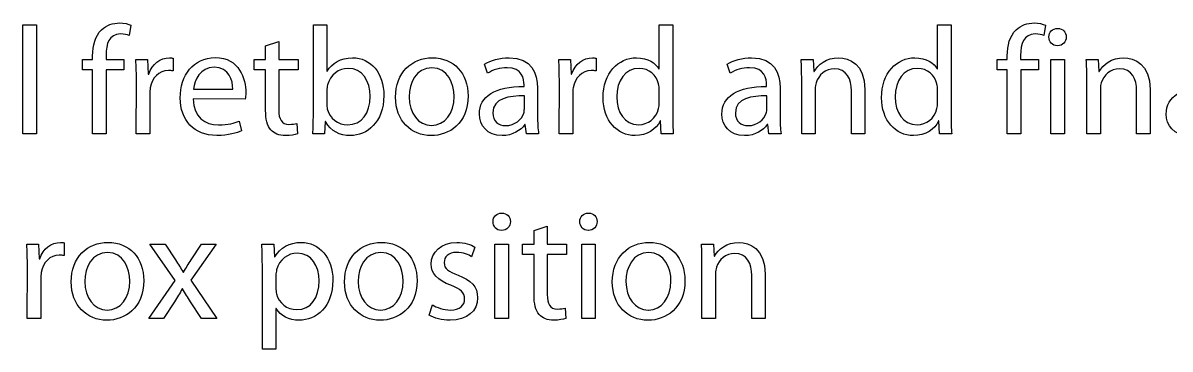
# Model space of a CAD drawing. Extents: x 14 to 1178, y 12 to 836.
# Drawn here: x 540.65 to 572.28, y 764.17 to 773.14 of the extents above; entities that cross this region are included whole.
import ezdxf

# ---------------------------------------------------------------- set-up
doc = ezdxf.new("R2010")
doc.units = 0
doc.layers.add('Gibson-Explorer-00-1958', color=7, linetype='CONTINUOUS')

msp = doc.modelspace()

# ---------------------------------------------------------------- linework, layer by layer
at = {"layer": 'Gibson-Explorer-00-1958', "color": 7}
for points in [[(540.652251, 773.097514), (541.024855, 773.097514), (541.024855, 770.091847), (540.652251, 770.091847), (540.652251, 773.097514)], [(568.990924, 770.091847), (568.990924, 772.140816), (569.363528, 772.140816), (569.363528, 770.091847), (568.990924, 770.091847)], [(553.665764, 765.011883), (553.665764, 767.060851), (554.038333, 767.060851), (554.038333, 765.011883), (553.665764, 765.011883)], [(556.057527, 765.011883), (556.057527, 767.060851), (556.430096, 767.060851), (556.430096, 765.011883), (556.057527, 765.011883)]]:
    msp.add_lwpolyline(points, close=True, dxfattribs=at)
for points in [[(543.628319, 773.084779), (543.581788, 772.796947)], [(548.657978, 773.097514), (549.030547, 773.097514), (549.030547, 771.81492), (549.039013, 771.81492)], [(548.658013, 770.621014), (548.658013, 773.097514), (548.657978, 773.097514)], [(558.183436, 771.878314), (558.191903, 771.878314), (558.191903, 773.097514), (558.564472, 773.097514), (558.56433, 773.097514)], [(558.56433, 773.097514), (558.56433, 770.621014)], [(565.858469, 771.878314), (565.866936, 771.878314), (565.866936, 773.097514), (566.23954, 773.097514), (566.239328, 773.097514)], [(566.239328, 773.097514), (566.239328, 770.621014)], [(568.842793, 773.084779), (568.796262, 772.796947)], [(547.341658, 770.739583), (547.341658, 771.857183), (547.024017, 771.857183), (547.024017, 772.140887), (547.341658, 772.140887), (547.341658, 772.517618), (547.705654, 772.631989), (547.705584, 772.631918)], [(547.705584, 772.631918), (547.705584, 772.140816), (548.239054, 772.140816), (548.239054, 771.857112), (547.705584, 771.857112), (547.705584, 770.752283)], [(542.942555, 772.250883), (542.942555, 772.140816), (543.437784, 772.140816), (543.437784, 771.857112), (542.946682, 771.857112), (542.946682, 770.091847), (542.57429, 770.091847), (542.57429, 770.091847)], [(568.157028, 772.250883), (568.157028, 772.140816), (568.652258, 772.140816), (568.652258, 771.857112), (568.161156, 771.857112), (568.161156, 770.091847), (567.788764, 770.091847), (567.788764, 770.091847)], [(569.172993, 772.517547), (569.16876, 772.517547), (569.168689, 772.517547)], [(542.57429, 770.091847), (542.57429, 771.857112), (542.290586, 771.857112), (542.290586, 772.140816), (542.57429, 772.140816), (542.57429, 772.238147)], [(543.763821, 772.140816), (544.089929, 772.140816), (544.106863, 771.738614), (544.119563, 771.738614)], [(544.792592, 772.174612), (544.792592, 771.827338)], [(553.462599, 771.759781), (553.378039, 772.009547)], [(555.422703, 772.140816), (555.748776, 772.140816), (555.765709, 771.738614), (555.778409, 771.738614)], [(556.451403, 772.174612), (556.451403, 771.827338)], [(560.147491, 771.759781), (560.06293, 772.009547)], [(562.103432, 772.140816), (562.433632, 772.140816), (562.454799, 771.806312), (562.463266, 771.806312)], [(567.788764, 770.091847), (567.788764, 771.857112), (567.50506, 771.857112), (567.50506, 772.140816), (567.788764, 772.140816), (567.788764, 772.238147)], [(569.96445, 772.140816), (570.29465, 772.140816), (570.315817, 771.806312), (570.324283, 771.806312)], [(544.14909, 771.183977), (544.14909, 770.091706), (543.776521, 770.091706), (543.780755, 771.501442), (543.780755, 771.501583)], [(545.351709, 771.319514), (546.435549, 771.319514), (546.435549, 771.319514)], [(554.46597, 771.395644), (554.46597, 771.438012)], [(554.838574, 771.349147), (554.838574, 770.582949), (554.838644, 770.582949)], [(555.807901, 771.183977), (555.807901, 770.091706), (555.435298, 770.091706), (555.439531, 771.501442), (555.439637, 771.501583)], [(558.191762, 770.951214), (558.191762, 771.306779), (558.191762, 771.306779)], [(561.150897, 771.395644), (561.150897, 771.438012)], [(561.523466, 771.349147), (561.523466, 770.582949), (561.523501, 770.582949)], [(562.492793, 771.327946), (562.492793, 770.091847), (562.120189, 770.091847), (562.120189, 771.586002), (562.120366, 771.586002)], [(563.864393, 771.315387), (563.864393, 770.091847), (563.491966, 770.091847), (563.491966, 771.272983)], [(565.866724, 770.951214), (565.866724, 771.306779), (565.866724, 771.306779)], [(570.353811, 771.327946), (570.353811, 770.091847), (569.981207, 770.091847), (569.981207, 771.586002), (569.981383, 771.586002)], [(571.725411, 771.315387), (571.725411, 770.091847), (571.352983, 770.091847), (571.352983, 771.272983)], [(546.782682, 771.048546), (545.347617, 771.052779), (545.347582, 771.052849)], [(549.030688, 771.281449), (549.030688, 770.913149), (549.030547, 770.913149)], [(554.474543, 770.781916), (554.474543, 771.137446), (554.474507, 771.137446)], [(561.159399, 770.781916), (561.159399, 771.137446), (561.159364, 771.137446)], [(546.613313, 770.443249), (546.681011, 770.180712)], [(548.20099, 770.379749), (548.217923, 770.096222)], [(548.992482, 770.430514), (548.984015, 770.430514), (548.962848, 770.091847), (548.64108, 770.091847)], [(554.868278, 770.091847), (554.533739, 770.091847), (554.499872, 770.350046), (554.487172, 770.350046)], [(558.581264, 770.091847), (558.246901, 770.091847), (558.229968, 770.447377), (558.221501, 770.447377)], [(561.553134, 770.091847), (561.21863, 770.091847), (561.184764, 770.350046), (561.172064, 770.350046)], [(566.256262, 770.091847), (565.921934, 770.091847), (565.905001, 770.447377), (565.896534, 770.447377)], [(551.908966, 770.045351), (551.904733, 770.045351), (551.904839, 770.045351)], [(551.913411, 770.324751), (551.917645, 770.324751), (551.917539, 770.324751)], [(554.741207, 765.659477), (554.741207, 766.777077), (554.423566, 766.777077), (554.423566, 767.060781), (554.741207, 767.060781), (554.741207, 767.437512), (555.105203, 767.551883), (555.105133, 767.551953)], [(555.105133, 767.551953), (555.105133, 767.060851), (555.638603, 767.060851), (555.638603, 766.777148), (555.105133, 766.777148), (555.105133, 765.672318)], [(553.847833, 767.437583), (553.843599, 767.437583), (553.843529, 767.437583)], [(556.239596, 767.437583), (556.235362, 767.437583), (556.235292, 767.437583)], [(540.757802, 767.060851), (541.083875, 767.060851), (541.100808, 766.65865), (541.113508, 766.65865)], [(541.786502, 767.094648), (541.786502, 766.74755)], [(544.826988, 765.473351), (544.530549, 765.011883), (544.120056, 765.011883), (544.84819, 766.057481), (544.153817, 767.060851), (544.56879, 767.060851), (544.568649, 767.060851)], [(544.568649, 767.060851), (544.860607, 766.624889)], [(545.288456, 766.624889), (545.571984, 767.060851), (545.978525, 767.060851), (545.279849, 766.070216), (545.995388, 765.011883), (545.571984, 765.011883), (545.271417, 765.473351)], [(547.235437, 767.060851), (547.569764, 767.060851), (547.590931, 766.70945), (547.599398, 766.70945)], [(553.111268, 766.980418), (553.022403, 766.713753)], [(559.355294, 767.060851), (559.685529, 767.060851), (559.706695, 766.726348), (559.715162, 766.726348)], [(541.143, 766.104189), (541.143, 765.011918), (540.770431, 765.011918), (540.774665, 766.421653), (540.774735, 766.421618)], [(545.068182, 766.29035), (545.080882, 766.29035)], [(547.633335, 765.286979), (547.624868, 765.286979), (547.624868, 764.173683), (547.252264, 764.173683), (547.252264, 766.391985), (547.25237, 766.391985)], [(559.744725, 766.247981), (559.744725, 765.011883), (559.372156, 765.011883), (559.372156, 766.506179), (559.372227, 766.506179)], [(547.625045, 766.201485), (547.625045, 765.845955), (547.624974, 765.845955)], [(561.11629, 766.235422), (561.11629, 765.011883), (560.743897, 765.011883), (560.743897, 766.193018)], [(545.051284, 765.828881), (545.042817, 765.828881)], [(551.849664, 765.109214), (551.938564, 765.388614), (551.938564, 765.388614)], [(555.600539, 765.299644), (555.617472, 765.016116)], [(542.972364, 765.244787), (542.976598, 765.244787), (542.976492, 765.244787)], [(550.507803, 765.244787), (550.512037, 765.244787), (550.511966, 765.244787)], [(557.890666, 765.244787), (557.894899, 765.244787), (557.894794, 765.244787)], [(542.967919, 764.965387), (542.963686, 764.965387), (542.963792, 764.965387)], [(550.503394, 764.965387), (550.49916, 764.965387), (550.499266, 764.965387)], [(557.886256, 764.965387), (557.882023, 764.965387), (557.882094, 764.965387)]]:
    msp.add_lwpolyline(points, dxfattribs=at)
for points in [[(542.57429, 772.238147), (542.57429, 772.525979), (542.641988, 772.788481), (542.815414, 772.953687)], [(542.815414, 772.953687), (542.95529, 773.089083), (543.141521, 773.144045), (543.310855, 773.144045)], [(543.310855, 773.144045), (543.446216, 773.144045), (543.556318, 773.114412), (543.628319, 773.084779)], [(567.788764, 772.238147), (567.788764, 772.525979), (567.856462, 772.788481), (568.030099, 772.953687)], [(568.030099, 772.953687), (568.169622, 773.089083), (568.355995, 773.144045), (568.525328, 773.144045)], [(568.525328, 773.144045), (568.660724, 773.144045), (568.770791, 773.114412), (568.842793, 773.084779)], [(568.935962, 772.758883), (568.935962, 772.890116), (569.033293, 772.995879), (569.17712, 772.995879)], [(569.17712, 772.995879), (569.321124, 772.995879), (569.414328, 772.890116), (569.414328, 772.758883)], [(543.340453, 772.84362), (543.027151, 772.84362), (542.942555, 772.564044), (542.942555, 772.250883)], [(543.581788, 772.796947), (543.522521, 772.822347), (543.450555, 772.84362), (543.340453, 772.84362)], [(568.554962, 772.84362), (568.241624, 772.84362), (568.157028, 772.564044), (568.157028, 772.250883)], [(568.796262, 772.796947), (568.73703, 772.822347), (568.665028, 772.84362), (568.554962, 772.84362)], [(569.168689, 772.517547), (569.028989, 772.517547), (568.935962, 772.627614), (568.935962, 772.758883)], [(569.414328, 772.758883), (569.414328, 772.627614), (569.321124, 772.517547), (569.172993, 772.517547)], [(543.780755, 771.501583), (543.780755, 771.742918), (543.776521, 771.950316), (543.763821, 772.140816)], [(544.119563, 771.738614), (544.21259, 772.013851), (544.441366, 772.187312), (544.691133, 772.187312)], [(544.691133, 772.187312), (544.729198, 772.187312), (544.758831, 772.183079), (544.792592, 772.174612)], [(544.987749, 771.082483), (544.987749, 771.704853), (545.356013, 772.191651), (545.952878, 772.191651)], [(545.952878, 772.191651), (546.621745, 772.191651), (546.795382, 771.603218), (546.795382, 771.22631)], [(549.039013, 771.81492), (549.170247, 772.043485), (549.407278, 772.187312), (549.737478, 772.187312)], [(549.737478, 772.187312), (550.245478, 772.187312), (550.601007, 771.764085), (550.601007, 771.145877)], [(550.922635, 771.099381), (550.922635, 771.78511), (551.375672, 772.187312), (551.9386, 772.187312)], [(551.9386, 772.187312), (552.527033, 772.187312), (552.924931, 771.759781), (552.924931, 771.137446)], [(553.378039, 772.009547), (553.547337, 772.115169), (553.797139, 772.187312), (554.055337, 772.187312)], [(554.055337, 772.187312), (554.686139, 772.187312), (554.838574, 771.759781), (554.838574, 771.349147)], [(555.439637, 771.501583), (555.439637, 771.742918), (555.435403, 771.950316), (555.422703, 772.140816)], [(555.778409, 771.738614), (555.871401, 772.013851), (556.100178, 772.187312), (556.349944, 772.187312)], [(556.349944, 772.187312), (556.388009, 772.187312), (556.417642, 772.183079), (556.451403, 772.174612)], [(556.646736, 771.08661), (556.642503, 771.772551), (557.069964, 772.187312), (557.56537, 772.187312)], [(557.56537, 772.187312), (557.882834, 772.187312), (558.094536, 772.039181), (558.183436, 771.878314)], [(560.06293, 772.009547), (560.232264, 772.115169), (560.48203, 772.187312), (560.740228, 772.187312)], [(560.740228, 772.187312), (561.37103, 772.187312), (561.523466, 771.759781), (561.523466, 771.349147)], [(562.120366, 771.586002), (562.120366, 771.802149), (562.116132, 771.971483), (562.103432, 772.140816)], [(562.463266, 771.806312), (562.564901, 771.996812), (562.801897, 772.187312), (563.140564, 772.187312)], [(563.140564, 772.187312), (563.424268, 772.187312), (563.864393, 772.018014), (563.864393, 771.315387)], [(564.321805, 771.08661), (564.317571, 771.772551), (564.745032, 772.187312), (565.240438, 772.187312)], [(565.240438, 772.187312), (565.557903, 772.187312), (565.769605, 772.039181), (565.858469, 771.878314)], [(569.981383, 771.586002), (569.981383, 771.802149), (569.97715, 771.971483), (569.96445, 772.140816)], [(570.324283, 771.806312), (570.425919, 771.996812), (570.662915, 772.187312), (571.001581, 772.187312)], [(571.001581, 772.187312), (571.285285, 772.187312), (571.725411, 772.018014), (571.725411, 771.315387)], [(544.661323, 771.835804), (544.398963, 771.835804), (544.21259, 771.636838), (544.16179, 771.361742)], [(544.792592, 771.827338), (544.750364, 771.831571), (544.712123, 771.835804), (544.661323, 771.835804)], [(545.923245, 771.924987), (545.542245, 771.924987), (545.381343, 771.577712), (545.351709, 771.319514)], [(546.435549, 771.319514), (546.439782, 771.552383), (546.338217, 771.924987), (545.923245, 771.924987)], [(549.614782, 771.895177), (549.360888, 771.895177), (549.12368, 771.717412), (549.051854, 771.438012)], [(550.224382, 771.128979), (550.224382, 771.543951), (550.01268, 771.895177), (549.614782, 771.895177)], [(551.926005, 771.907947), (551.490007, 771.907947), (551.299507, 771.501583), (551.299507, 771.112116)], [(552.539909, 771.124851), (552.539909, 771.471949), (552.366272, 771.907947), (551.926005, 771.907947)], [(554.000198, 771.912251), (553.80557, 771.912251), (553.606603, 771.857112), (553.462599, 771.759781)], [(554.46597, 771.438012), (554.46597, 771.607346), (554.419298, 771.916379), (554.000198, 771.912251)], [(556.320135, 771.835804), (556.057809, 771.835804), (555.871401, 771.636838), (555.820601, 771.361742)], [(556.451403, 771.827338), (556.409211, 771.831571), (556.37097, 771.835804), (556.320135, 771.835804)], [(557.637231, 771.895177), (557.251891, 771.895177), (557.023327, 771.556546), (557.023327, 771.107812)], [(558.174829, 771.467646), (558.119725, 771.700549), (557.91663, 771.895177), (557.637231, 771.895177)], [(560.685125, 771.912251), (560.490462, 771.912251), (560.291495, 771.857112), (560.147491, 771.759781)], [(561.150897, 771.438012), (561.150897, 771.607346), (561.104189, 771.916379), (560.685125, 771.912251)], [(563.017762, 771.882618), (562.776426, 771.882618), (562.585891, 771.708981), (562.518193, 771.501583)], [(563.491966, 771.272983), (563.491966, 771.603218), (563.369164, 771.882618), (563.017762, 771.882618)], [(565.312193, 771.895177), (564.926854, 771.895177), (564.698254, 771.556546), (564.698254, 771.107812)], [(565.849791, 771.467646), (565.794652, 771.700549), (565.591593, 771.895177), (565.312193, 771.895177)], [(570.878779, 771.882618), (570.637444, 771.882618), (570.446909, 771.708981), (570.379211, 771.501583)], [(571.352983, 771.272983), (571.352983, 771.603218), (571.230181, 771.882618), (570.878779, 771.882618)], [(544.16179, 771.361742), (544.153323, 771.306638), (544.14909, 771.247371), (544.14909, 771.183977)], [(549.051854, 771.438012), (549.039154, 771.391516), (549.030688, 771.340681), (549.030688, 771.281449)], [(553.234035, 770.633749), (553.234035, 771.128979), (553.674301, 771.399947), (554.46597, 771.395644)], [(555.820601, 771.361742), (555.812135, 771.306638), (555.807901, 771.247371), (555.807901, 771.183977)], [(558.191762, 771.306779), (558.191762, 771.357579), (558.187529, 771.416846), (558.174829, 771.467646)], [(559.918927, 770.633749), (559.918927, 771.128979), (560.359193, 771.399947), (561.150897, 771.395644)], [(562.518193, 771.501583), (562.50126, 771.455087), (562.492793, 771.387212), (562.492793, 771.327946)], [(565.866724, 771.306779), (565.866724, 771.357579), (565.862491, 771.416846), (565.849791, 771.467646)], [(570.379211, 771.501583), (570.362277, 771.455087), (570.353811, 771.387212), (570.353811, 771.327946)], [(572.170017, 770.633749), (572.170017, 771.128979), (572.610318, 771.399947), (573.401987, 771.395644)], [(545.995247, 770.049479), (545.368784, 770.049479), (544.987749, 770.468579), (544.987749, 771.082483)], [(545.347582, 771.052849), (545.356049, 770.549012), (545.673478, 770.341614), (546.046082, 770.341614)], [(546.795382, 771.22631), (546.795382, 771.150181), (546.791149, 771.090914), (546.782682, 771.048546)], [(549.602223, 770.341614), (549.995817, 770.341614), (550.224382, 770.659079), (550.224382, 771.128979)], [(550.601007, 771.145877), (550.601007, 770.409312), (550.135411, 770.045351), (549.678247, 770.045351)], [(551.904839, 770.045351), (551.35447, 770.045351), (550.922635, 770.451681), (550.922635, 771.099381)], [(551.299507, 771.112116), (551.299507, 770.663383), (551.553578, 770.324751), (551.913411, 770.324751)], [(552.924931, 771.137446), (552.924931, 770.375551), (552.395764, 770.045351), (551.908966, 770.045351)], [(551.917539, 770.324751), (552.273245, 770.324751), (552.539909, 770.659079), (552.539909, 771.124851)], [(554.474507, 771.137446), (554.068143, 771.145912), (553.606674, 771.074051), (553.606674, 770.676153)], [(557.527305, 770.045351), (557.031899, 770.045351), (556.646736, 770.464451), (556.646736, 771.08661)], [(557.023327, 771.107812), (557.023327, 770.688712), (557.230725, 770.345918), (557.628799, 770.345918)], [(561.159364, 771.137446), (560.752999, 771.145912), (560.29153, 771.074051), (560.29153, 770.676153)], [(565.202373, 770.045351), (564.706968, 770.045351), (564.321805, 770.464451), (564.321805, 771.08661)], [(564.698254, 771.107812), (564.698254, 770.688712), (564.905652, 770.345918), (565.303726, 770.345918)], [(547.485521, 770.201985), (547.383886, 770.316179), (547.341658, 770.498283), (547.341658, 770.739583)], [(547.705584, 770.752283), (547.705584, 770.498212), (547.777586, 770.354349), (547.984984, 770.354349)], [(549.030547, 770.913149), (549.030547, 770.866477), (549.03478, 770.819981), (549.043247, 770.777612)], [(549.043247, 770.777612), (549.115248, 770.519379), (549.335382, 770.341614), (549.602223, 770.341614)], [(553.606674, 770.676153), (553.606674, 770.430514), (553.767576, 770.320447), (553.953772, 770.320447)], [(554.457609, 770.663383), (554.470309, 770.701447), (554.474543, 770.743816), (554.474543, 770.781916)], [(557.628799, 770.345918), (557.878566, 770.345918), (558.10713, 770.515251), (558.174829, 770.790347)], [(558.174829, 770.790347), (558.187529, 770.841147), (558.191762, 770.891983), (558.191762, 770.951214)], [(560.29153, 770.676153), (560.29153, 770.430514), (560.452432, 770.320447), (560.638628, 770.320447)], [(561.142466, 770.663383), (561.155166, 770.701447), (561.159399, 770.743816), (561.159399, 770.781916)], [(565.303726, 770.345918), (565.553493, 770.345918), (565.782093, 770.515251), (565.849791, 770.790347)], [(565.849791, 770.790347), (565.862491, 770.841147), (565.866724, 770.891983), (565.866724, 770.951214)], [(546.046082, 770.341614), (546.312711, 770.341614), (546.477917, 770.38811), (546.613313, 770.443249)], [(547.984984, 770.354349), (548.086584, 770.354349), (548.14585, 770.362816), (548.20099, 770.379749)], [(548.64108, 770.091847), (548.65378, 770.231547), (548.658013, 770.438946), (548.658013, 770.621014)], [(549.678247, 770.045351), (549.381948, 770.045351), (549.14908, 770.159546), (548.992482, 770.430514)], [(553.860498, 770.045351), (553.445737, 770.045351), (553.234035, 770.33731), (553.234035, 770.633749)], [(554.487172, 770.350046), (554.377105, 770.189179), (554.152668, 770.045351), (553.860498, 770.045351)], [(553.953772, 770.320447), (554.224741, 770.320447), (554.398378, 770.489746), (554.457609, 770.663383)], [(554.838644, 770.582949), (554.838644, 770.405185), (554.847111, 770.231547), (554.868278, 770.091847)], [(558.221501, 770.447377), (558.107272, 770.218812), (557.861632, 770.045351), (557.527305, 770.045351)], [(558.56433, 770.621014), (558.56433, 770.438946), (558.568564, 770.231547), (558.581264, 770.091847)], [(560.545425, 770.045351), (560.130628, 770.045351), (559.918927, 770.33731), (559.918927, 770.633749)], [(561.172064, 770.350046), (561.061997, 770.189179), (560.83756, 770.045351), (560.545425, 770.045351)], [(560.638628, 770.320447), (560.909597, 770.320447), (561.083234, 770.489746), (561.142466, 770.663383)], [(561.523501, 770.582949), (561.523501, 770.405185), (561.531968, 770.231547), (561.553134, 770.091847)], [(565.896534, 770.447377), (565.78234, 770.218812), (565.536701, 770.045351), (565.202373, 770.045351)], [(566.239328, 770.621014), (566.239328, 770.438946), (566.243562, 770.231547), (566.256262, 770.091847)], [(572.796515, 770.045351), (572.381718, 770.045351), (572.170017, 770.33731), (572.170017, 770.633749)], [(546.681011, 770.180712), (546.549919, 770.121481), (546.321178, 770.049479), (545.995247, 770.049479)], [(547.887723, 770.045422), (547.714086, 770.045422), (547.574386, 770.104653), (547.485521, 770.201985)], [(548.217923, 770.096222), (548.145921, 770.070822), (548.031727, 770.045422), (547.887723, 770.045422)], [(553.610801, 767.678918), (553.610801, 767.810151), (553.708133, 767.915914), (553.85196, 767.915914)], [(553.85196, 767.915914), (553.995964, 767.915914), (554.089168, 767.810151), (554.089168, 767.678918)], [(556.002564, 767.678918), (556.002564, 767.810151), (556.099896, 767.915914), (556.243723, 767.915914)], [(556.243723, 767.915914), (556.387727, 767.915914), (556.480931, 767.810151), (556.480931, 767.678918)], [(553.843529, 767.437583), (553.703829, 767.437583), (553.610801, 767.547649), (553.610801, 767.678918)], [(554.089168, 767.678918), (554.089168, 767.547649), (553.995964, 767.437583), (553.847833, 767.437583)], [(556.235292, 767.437583), (556.095592, 767.437583), (556.002564, 767.547649), (556.002564, 767.678918)], [(556.480931, 767.678918), (556.480931, 767.547649), (556.387727, 767.437583), (556.239596, 767.437583)], [(540.774735, 766.421618), (540.774735, 766.662953), (540.770502, 766.870351), (540.757802, 767.060851)], [(541.113508, 766.65865), (541.2065, 766.933887), (541.4351, 767.107348), (541.684867, 767.107348)], [(541.684867, 767.107348), (541.723108, 767.107348), (541.752741, 767.103114), (541.786502, 767.094648)], [(541.981588, 766.019416), (541.981588, 766.705146), (542.434625, 767.107348), (542.997553, 767.107348)], [(542.997553, 767.107348), (543.585951, 767.107348), (543.983884, 766.679816), (543.983884, 766.057481)], [(547.25237, 766.391985), (547.25237, 766.654522), (547.248137, 766.866048), (547.235437, 767.060851)], [(547.599398, 766.70945), (547.747529, 766.96352), (547.993168, 767.107348), (548.323368, 767.107348)], [(548.323368, 767.107348), (548.822937, 767.107348), (549.195329, 766.688283), (549.195329, 766.065912)], [(549.517062, 766.019416), (549.517062, 766.705146), (549.9701, 767.107348), (550.533027, 767.107348)], [(550.533027, 767.107348), (551.12146, 767.107348), (551.519358, 766.679816), (551.519358, 766.057481)], [(551.904803, 766.506179), (551.904803, 766.836414), (552.175596, 767.107348), (552.611735, 767.107348)], [(552.611735, 767.107348), (552.819133, 767.107348), (553.001201, 767.05242), (553.111268, 766.980418)], [(556.899925, 766.019416), (556.899925, 766.705146), (557.352927, 767.107348), (557.915854, 767.107348)], [(557.915854, 767.107348), (558.504288, 767.107348), (558.902186, 766.679816), (558.902186, 766.057481)], [(559.372227, 766.506179), (559.372227, 766.722185), (559.367994, 766.891518), (559.355294, 767.060851)], [(559.715162, 766.726348), (559.816797, 766.916848), (560.053829, 767.107348), (560.392495, 767.107348)], [(560.392495, 767.107348), (560.676199, 767.107348), (561.11629, 766.93805), (561.11629, 766.235422)], [(541.655233, 766.756016), (541.392873, 766.756016), (541.2065, 766.55705), (541.1557, 766.281953)], [(541.786502, 766.74755), (541.744275, 766.751783), (541.706033, 766.756016), (541.655233, 766.756016)], [(542.984923, 766.827983), (542.548961, 766.827983), (542.358425, 766.421618), (542.358425, 766.032151)], [(543.598863, 766.044887), (543.598863, 766.391985), (543.425225, 766.827983), (542.984923, 766.827983)], [(544.860607, 766.624889), (544.936913, 766.506179), (545.000307, 766.40472), (545.068182, 766.29035)], [(545.080882, 766.29035), (545.148756, 766.408883), (545.216454, 766.514822), (545.288456, 766.624889)], [(548.213443, 766.811085), (547.959372, 766.811085), (547.718037, 766.63332), (547.646211, 766.35392)], [(548.818739, 766.049014), (548.818739, 766.459683), (548.607072, 766.811085), (548.213443, 766.811085)], [(550.520398, 766.827983), (550.0844, 766.827983), (549.8939, 766.421618), (549.8939, 766.032151)], [(551.134301, 766.044887), (551.134301, 766.391985), (550.960664, 766.827983), (550.520398, 766.827983)], [(552.603303, 766.832287), (552.38317, 766.832287), (552.264637, 766.705146), (552.264637, 766.552887)], [(552.264637, 766.552887), (552.264637, 766.37925), (552.38317, 766.30312), (552.6498, 766.201485)], [(553.022403, 766.713753), (552.941935, 766.760285), (552.793803, 766.832287), (552.603303, 766.832287)], [(557.903225, 766.827983), (557.467262, 766.827983), (557.276727, 766.421618), (557.276727, 766.032151)], [(558.517129, 766.044887), (558.517129, 766.391985), (558.343527, 766.827983), (557.903225, 766.827983)], [(560.269658, 766.802653), (560.028323, 766.802653), (559.837823, 766.629016), (559.770125, 766.421618)], [(560.743897, 766.193018), (560.743897, 766.523253), (560.62106, 766.802653), (560.269658, 766.802653)], [(541.1557, 766.281953), (541.147233, 766.22685), (541.143, 766.167583), (541.143, 766.104189)], [(547.646211, 766.35392), (547.637745, 766.30312), (547.625045, 766.247981), (547.625045, 766.201485)], [(552.450833, 765.926212), (552.078264, 766.061785), (551.904803, 766.260716), (551.904803, 766.506179)], [(559.770125, 766.421618), (559.753192, 766.375122), (559.744725, 766.307248), (559.744725, 766.247981)], [(542.963792, 764.965387), (542.413423, 764.965387), (541.981588, 765.371716), (541.981588, 766.019416)], [(542.358425, 766.032151), (542.358425, 765.583418), (542.612531, 765.244787), (542.972364, 765.244787)], [(543.983884, 766.057481), (543.983884, 765.295587), (543.454718, 764.965387), (542.967919, 764.965387)], [(542.976492, 765.244787), (543.332198, 765.244787), (543.598863, 765.579114), (543.598863, 766.044887)], [(548.19658, 765.257346), (548.590174, 765.257346), (548.818739, 765.579114), (548.818739, 766.049014)], [(549.195329, 766.065912), (549.195329, 765.329348), (548.742468, 764.965387), (548.264137, 764.965387)], [(550.499266, 764.965387), (549.948898, 764.965387), (549.517062, 765.371716), (549.517062, 766.019416)], [(549.8939, 766.032151), (549.8939, 765.583418), (550.14797, 765.244787), (550.507803, 765.244787)], [(551.519358, 766.057481), (551.519358, 765.295587), (550.990192, 764.965387), (550.503394, 764.965387)], [(550.511966, 765.244787), (550.867672, 765.244787), (551.134301, 765.579114), (551.134301, 766.044887)], [(552.827564, 765.549481), (552.827564, 765.727246), (552.721801, 765.824753), (552.450833, 765.926212)], [(552.6498, 766.201485), (553.001201, 766.070216), (553.187398, 765.892451), (553.187398, 765.583418)], [(557.882094, 764.965387), (557.33176, 764.965387), (556.899925, 765.371716), (556.899925, 766.019416)], [(557.276727, 766.032151), (557.276727, 765.583418), (557.530797, 765.244787), (557.890666, 765.244787)], [(558.902186, 766.057481), (558.902186, 765.295587), (558.373019, 764.965387), (557.886256, 764.965387)], [(557.894794, 765.244787), (558.250499, 765.244787), (558.517129, 765.579114), (558.517129, 766.044887)], [(545.042817, 765.828881), (544.975119, 765.706255), (544.903117, 765.596189), (544.826988, 765.473351)], [(545.271417, 765.473351), (545.190984, 765.59185), (545.123286, 765.706255), (545.051284, 765.828881)], [(547.624974, 765.845955), (547.624974, 765.79512), (547.629207, 765.740016), (547.641907, 765.693485)], [(547.641907, 765.693485), (547.705478, 765.435287), (547.934043, 765.257346), (548.19658, 765.257346)], [(554.885035, 765.121879), (554.783435, 765.23625), (554.741207, 765.418142), (554.741207, 765.659477)], [(555.105133, 765.672318), (555.105133, 765.418212), (555.177135, 765.274244), (555.384533, 765.274244)], [(551.938564, 765.388614), (552.052935, 765.320916), (552.247598, 765.244787), (552.43397, 765.244787)], [(553.187398, 765.583418), (553.187398, 765.219281), (552.903694, 764.965387), (552.425362, 764.965387)], [(552.43397, 765.244787), (552.700635, 765.244787), (552.827564, 765.37602), (552.827564, 765.549481)], [(555.384533, 765.274244), (555.486168, 765.274244), (555.545399, 765.28271), (555.600539, 765.299644)], [(548.264137, 764.965387), (547.988864, 764.965387), (547.756137, 765.083885), (547.633335, 765.286979)], [(552.425362, 764.965387), (552.201066, 764.965387), (551.993668, 765.024442), (551.849664, 765.109214)], [(555.287272, 764.965316), (555.113635, 764.965316), (554.973935, 765.024371), (554.885035, 765.121879)], [(555.617472, 765.016116), (555.54547, 764.990716), (555.431099, 764.965316), (555.287272, 764.965316)]]:
    msp.add_open_spline(points, degree=3, dxfattribs=at)

doc.saveas('drawing.dxf')
